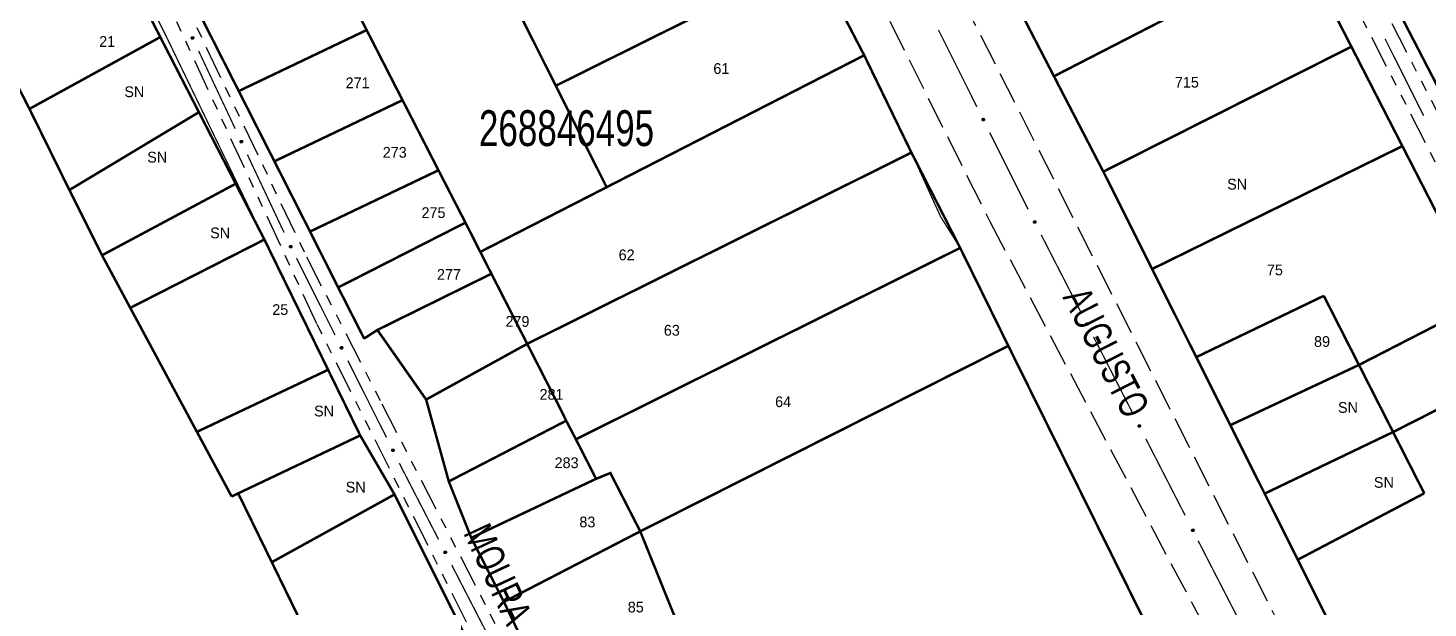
# Model space of a CAD drawing. Extents: x 205807 to 207855, y 4874692 to 4876446.
# Drawn here: x 206945.8 to 207141.3, y 4875780.4 to 4875861.4 of the extents above; entities that cross this region are included whole.
import ezdxf
from ezdxf.enums import TextEntityAlignment as Align

# ---------------------------------------------------------------- set-up
doc = ezdxf.new("R2010")
doc.units = 0
doc.header["$LTSCALE"] = 1.5
doc.header["$MEASUREMENT"] = 0
doc.linetypes.add('TRACO_11', pattern=[8, 3, -1, 3, -1])
doc.linetypes.add('TRACO_25', pattern=[8, 3, -1, 1, -1, 1, -1])
for name, color, linetype in [('CD_MALHA_LOTES', 7, 'CONTINUOUS'), ('CD_TXT_QUADRA', 7, 'CONTINUOUS'), ('RU-QUADRA', 210, 'CONTINUOUS'), ('SV-EIXO-RUA-N-PAV', 6, 'CONTINUOUS'), ('SV-EIXO-RUA-PAV', 20, 'CONTINUOUS'), ('SV-RUA-NAO-PAV', 7, 'CONTINUOUS'), ('SV-RUA-PAVIM', 7, 'CONTINUOUS'), ('SV-TXT-RUA-N-PAV', 7, 'CONTINUOUS'), ('SV-TXT-RUA-PAV', 7, 'CONTINUOUS'), ('Th_NmrPort', 1, 'CONTINUOUS')]:
    doc.layers.add(name, color=color, linetype=linetype)
doc.styles.add('ARIAL', font='ARIAL.SHX')

msp = doc.modelspace()

# ---------------------------------------------------------------- linework, layer by layer
at = {"layer": 'CD_MALHA_LOTES', "linetype": 'Continuous', "const_width": 0.35, "flags": 128}
for points in [[(207019.498454, 4875853.290845), (207006.275061, 4875879.650993)], [(206993.082588, 4875861.066135), (206987.63702, 4875871.689236)], [(207019.498454, 4875853.290845), (207055.506914, 4875871.167227)], [(207055.506914, 4875871.167227), (207062.580418, 4875857.54167)], [(207089.080863, 4875854.613867), (207123.632241, 4875872.363614)], [(207123.632241, 4875872.363614), (207130.623166, 4875858.745166)], [(207145.866776, 4875847.012359), (207134.369848, 4875869.185984)], [(206959.78272, 4875868.79406), (206964.263096, 4875860.085882)], [(207089.080863, 4875854.613867), (207082.484629, 4875867.343668)], [(206975.222673, 4875852.549853), (206970.015204, 4875862.806925)], [(206945.989271, 4875850.063924), (206941.209671, 4875859.395524)], [(206945.989271, 4875850.063924), (206964.263096, 4875860.085882)], [(206964.263096, 4875860.085882), (206969.658821, 4875849.598609)], [(206975.222673, 4875852.549853), (206993.082588, 4875861.066135)], [(206998.098444, 4875851.281307), (206993.082588, 4875861.066135)], [(207062.580418, 4875857.54167), (207026.60203, 4875839.130233)], [(207062.580418, 4875857.54167), (207069.171366, 4875843.963686)], [(207095.978941, 4875841.30155), (207130.623166, 4875858.745166)], [(207130.623166, 4875858.745166), (207137.745668, 4875844.870402)], [(207026.60203, 4875839.130233), (207019.498454, 4875853.290845)], [(207095.978941, 4875841.30155), (207089.080863, 4875854.613867)], [(206980.200807, 4875842.744501), (206975.222673, 4875852.549853)], [(206951.565471, 4875838.740823), (206945.989271, 4875850.063924)], [(206951.565471, 4875838.740823), (206969.658821, 4875849.598609)], [(206969.658821, 4875849.598609), (206974.795765, 4875839.614309)], [(206980.200807, 4875842.744501), (206998.098444, 4875851.281307)], [(206998.098444, 4875851.281307), (207003.1143, 4875841.49648)], [(207015.509578, 4875817.268082), (207069.171366, 4875843.963686)], [(207069.171366, 4875843.963686), (207075.981519, 4875830.655682)], [(207102.792963, 4875827.709938), (207137.745668, 4875844.870402)], [(207137.745668, 4875844.870402), (207148.894173, 4875823.152912)], [(206985.17894, 4875832.939148), (206980.200807, 4875842.744501)], [(206956.127514, 4875829.630171), (206974.795765, 4875839.614309)], [(206974.795765, 4875839.614309), (206978.80464, 4875831.822553)], [(206985.17894, 4875832.939148), (207003.1143, 4875841.49648)], [(207003.1143, 4875841.49648), (207006.883307, 4875834.185551)], [(207102.792963, 4875827.709938), (207095.978941, 4875841.30155)], [(206956.127514, 4875829.630171), (206951.565471, 4875838.740823)], [(207008.956199, 4875830.100225), (207026.60203, 4875839.130233)], [(206989.106452, 4875825.140528), (207006.883307, 4875834.185551)], [(207006.883307, 4875834.185551), (207008.956199, 4875830.100225)], [(206960.07036, 4875822.28903), (206978.80464, 4875831.822553)], [(206978.80464, 4875831.822553), (206987.701605, 4875813.645455)], [(206989.106452, 4875825.140528), (206985.17894, 4875832.939148)], [(207010.511175, 4875827.055433), (207008.956199, 4875830.100225)], [(207022.312442, 4875803.947423), (207075.981519, 4875830.655682)], [(207075.981519, 4875830.655682), (207082.70919, 4875816.980605)], [(206960.07036, 4875822.28903), (206956.127514, 4875829.630171)], [(206994.583716, 4875819.207953), (207010.511175, 4875827.055433)], [(207015.509578, 4875817.268082), (207010.511175, 4875827.055433)], [(207108.957644, 4875815.413136), (207102.792963, 4875827.709938)], [(206992.734319, 4875818.010411), (206989.106452, 4875825.140528)], [(207108.957644, 4875815.413136), (207126.770527, 4875823.97155)], [(207126.770527, 4875823.97155), (207131.68054, 4875814.324045)], [(206969.380147, 4875804.983617), (206960.07036, 4875822.28903)], [(207131.68054, 4875814.324045), (207148.894173, 4875823.152912)], [(206994.583716, 4875819.207953), (206992.734319, 4875818.010411)], [(207001.393449, 4875809.492554), (206994.583716, 4875819.207953)], [(207001.393449, 4875809.492554), (207015.509578, 4875817.268082)], [(207020.080817, 4875808.317159), (207015.509578, 4875817.268082)], [(207031.30142, 4875791.095736), (207082.70919, 4875816.980605)], [(207082.70919, 4875816.980605), (207112.321597, 4875757.20363), (207111.217224, 4875755.475193), (207058.844369, 4875732.98061)], [(207113.717806, 4875805.917954), (207108.957644, 4875815.413136)], [(207113.717806, 4875805.917954), (207131.68054, 4875814.324045)], [(207136.446695, 4875804.959201), (207131.68054, 4875814.324045)], [(206987.701605, 4875813.645455), (206969.380147, 4875804.983617)], [(206987.701605, 4875813.645455), (206992.185843, 4875804.483855)], [(207153.733733, 4875813.725361), (207136.446695, 4875804.959201)], [(207004.558469, 4875798.063423), (207001.393449, 4875809.492554)], [(207020.95292, 4875806.5378), (207020.080817, 4875808.317159)], [(207004.558469, 4875798.063423), (207020.95292, 4875806.5378)], [(207022.312442, 4875803.947423), (207020.95292, 4875806.5378)], [(206969.380147, 4875804.983617), (206974.231829, 4875795.965112)], [(206975.141947, 4875796.397435), (206992.185843, 4875804.483855)], [(206992.185843, 4875804.483855), (206996.976925, 4875796.248304)], [(207118.508803, 4875796.361264), (207113.717806, 4875805.917954)], [(207118.508803, 4875796.361264), (207136.446695, 4875804.959201)], [(207140.799719, 4875796.406105), (207136.446695, 4875804.959201)], [(207025.129952, 4875798.430469), (207022.312442, 4875803.947423)], [(207031.30142, 4875791.095736), (207027.128159, 4875799.235809), (207025.129952, 4875798.430469)], [(207007.699401, 4875790.18533), (207004.558469, 4875798.063423)], [(207007.699401, 4875790.18533), (207025.129952, 4875798.430469)], [(206975.141947, 4875796.397435), (206974.231829, 4875795.965112)], [(206979.838755, 4875786.793196), (206975.141947, 4875796.397435)], [(206979.838755, 4875786.793196), (206996.976925, 4875796.248304)], [(206996.976925, 4875796.248304), (207020.01764, 4875750.172945)], [(207123.131767, 4875787.139754), (207118.508803, 4875796.361264)], [(207123.131767, 4875787.139754), (207140.799719, 4875796.406105)], [(207012.25523, 4875781.251814), (207031.30142, 4875791.095736)], [(207036.798907, 4875777.484164), (207031.30142, 4875791.095736)], [(207012.25523, 4875781.251814), (207007.699401, 4875790.18533)], [(207002.291819, 4875740.682045), (206979.838755, 4875786.793196)], [(207134.48706, 4875764.489144), (207123.131767, 4875787.139754)], [(207018.427343, 4875768.396913), (207012.25523, 4875781.251814)]]:
    msp.add_lwpolyline(points, dxfattribs=at)
at = {"layer": 'RU-QUADRA', "linetype": 'Continuous', "const_width": 0.18, "flags": 128}
for points in [[(207145.866776, 4875847.012359), (207134.369848, 4875869.185984), (207135.178187, 4875869.643176), (207124.210943, 4875891.215641), (207111.988356, 4875913.969361), (207097.765312, 4875941.590085), (207106.409439, 4875946.024631), (207115.320306, 4875950.596017), (207124.224679, 4875955.164072), (207132.862105, 4875959.595181), (207137.47059, 4875961.959391), (207130.998249, 4875972.48665), (207118.809842, 4875966.371838), (207109.295262, 4875961.598461), (207100.352585, 4875957.112002), (207091.987642, 4875952.915387), (207077.888135, 4875980.540984), (207066.596013, 4876002.665983)], [(206904.868935, 4875996.012646), (206913.865052, 4875977.403827), (206918.25078, 4875969.003027), (206923.195362, 4875959.206152), (206928.001435, 4875949.68371), (206932.271104, 4875941.224067), (206937.868872, 4875930.133012), (206943.353252, 4875919.266617), (206949.617156, 4875906.676067), (206953.512031, 4875898.705965), (206956.133893, 4875893.340837), (206960.191365, 4875885.038014), (206961.808511, 4875880.824808), (206965.478631, 4875871.864072), (206970.015204, 4875862.806925), (206985.17894, 4875832.939148), (206992.734319, 4875818.010411), (206994.583716, 4875819.207953), (207001.393449, 4875809.492554), (207004.1882, 4875799.400493), (207004.558469, 4875798.063423), (207007.699401, 4875790.18533), (207012.25523, 4875781.251814), (207018.427343, 4875768.396913)], [(207148.894173, 4875823.152912), (207137.745668, 4875844.870402), (207130.623166, 4875858.745166), (207123.632241, 4875872.363614), (207116.847189, 4875885.581018), (207109.885624, 4875899.142272), (207102.904297, 4875912.742025), (207096.082275, 4875926.031448), (207091.191251, 4875935.559251), (207086.175001, 4875945.330997), (207051.11427, 4875927.884035), (207056.454481, 4875917.578181), (207061.298822, 4875908.229287), (207068.438736, 4875894.450261), (207075.303969, 4875881.201328), (207082.484629, 4875867.343668), (207089.080863, 4875854.613867), (207095.985732, 4875841.288444), (207102.792963, 4875827.709938), (207108.957644, 4875815.413136), (207113.717806, 4875805.917954), (207118.508803, 4875796.361264), (207123.131767, 4875787.139754), (207134.48706, 4875764.489144)], [(206956.133572, 4875878.262485), (206960.615356, 4875869.222453), (206964.965768, 4875860.447408), (206978.80464, 4875831.822553), (206987.701605, 4875813.645455), (206992.185843, 4875804.483855), (206996.976925, 4875796.248304), (207020.01764, 4875750.172945)], [(207112.321597, 4875757.20363), (207082.70919, 4875816.980605), (207075.981519, 4875830.655682), (207073.246097, 4875835.028554), (207069.171366, 4875843.963686), (207062.580418, 4875857.54167), (207055.506914, 4875871.167227)]]:
    msp.add_lwpolyline(points, dxfattribs=at)
at = {"layer": 'SV-EIXO-RUA-N-PAV'}
for points in [[(206968.802175, 4875860.134544), (206968.848426, 4875860.11864), (206968.884924, 4875860.095515), (206968.909814, 4875860.067465), (206968.925345, 4875860.036943), (206968.937717, 4875860.003928), (206968.942847, 4875859.96789), (206968.939681, 4875859.926631), (206968.924054, 4875859.880124), (206968.897907, 4875859.844292), (206968.871712, 4875859.818419), (206968.840819, 4875859.800391), (206968.808545, 4875859.78891), (206968.770935, 4875859.784819), (206968.729154, 4875859.788435), (206968.682769, 4875859.805281), (206968.647142, 4875859.828198), (206968.62378, 4875859.855962), (206968.605853, 4875859.887135), (206968.593626, 4875859.920992), (206968.588794, 4875859.956396), (206968.592512, 4875859.998457), (206968.609745, 4875860.044018), (206968.632196, 4875860.079812), (206968.659624, 4875860.103558), (206968.690712, 4875860.120516), (206968.723675, 4875860.133328), (206968.759686, 4875860.139993), (206968.802175, 4875860.134544)], [(206975.617833, 4875845.658812), (206975.664083, 4875845.642908), (206975.700581, 4875845.619783), (206975.725471, 4875845.591733), (206975.741002, 4875845.561211), (206975.753375, 4875845.528196), (206975.758505, 4875845.492158), (206975.755339, 4875845.450899), (206975.739711, 4875845.404392), (206975.713564, 4875845.36856), (206975.68737, 4875845.342687), (206975.656476, 4875845.324659), (206975.624202, 4875845.313178), (206975.586592, 4875845.309087), (206975.544811, 4875845.312703), (206975.498426, 4875845.329549), (206975.4628, 4875845.352466), (206975.439437, 4875845.38023), (206975.42151, 4875845.411403), (206975.409283, 4875845.44526), (206975.404451, 4875845.480664), (206975.408169, 4875845.522725), (206975.425402, 4875845.568286), (206975.447854, 4875845.60408), (206975.475281, 4875845.627826), (206975.506369, 4875845.644784), (206975.539332, 4875845.657596), (206975.575343, 4875845.664261), (206975.617833, 4875845.658812)], [(206982.512864, 4875831.005853), (206982.559504, 4875830.991129), (206982.596577, 4875830.968937), (206982.62217, 4875830.941528), (206982.638471, 4875830.91141), (206982.651677, 4875830.87872), (206982.65772, 4875830.842824), (206982.655602, 4875830.801497), (206982.64116, 4875830.754608), (206982.615931, 4875830.718124), (206982.590402, 4875830.691595), (206982.559975, 4875830.672789), (206982.528003, 4875830.660492), (206982.490509, 4875830.655448), (206982.44865, 4875830.658003), (206982.401852, 4875830.673667), (206982.365656, 4875830.695672), (206982.341596, 4875830.722834), (206982.322884, 4875830.753542), (206982.309802, 4875830.787078), (206982.304073, 4875830.822348), (206982.306722, 4875830.864489), (206982.322793, 4875830.910474), (206982.344329, 4875830.946826), (206982.371145, 4875830.97126), (206982.401793, 4875830.989002), (206982.43442, 4875831.002646), (206982.47025, 4875831.010223), (206982.512864, 4875831.005853)], [(206989.60532, 4875816.883708), (206989.651959, 4875816.868983), (206989.689032, 4875816.846791), (206989.714626, 4875816.819382), (206989.730926, 4875816.789265), (206989.744133, 4875816.756574), (206989.750176, 4875816.720678), (206989.748058, 4875816.679352), (206989.733615, 4875816.632463), (206989.708386, 4875816.595979), (206989.682857, 4875816.569449), (206989.65243, 4875816.550644), (206989.620459, 4875816.538347), (206989.582964, 4875816.533303), (206989.541105, 4875816.535858), (206989.494307, 4875816.551521), (206989.458111, 4875816.573527), (206989.434052, 4875816.600688), (206989.415339, 4875816.631396), (206989.402257, 4875816.664932), (206989.396528, 4875816.700203), (206989.399177, 4875816.742344), (206989.415249, 4875816.788328), (206989.436784, 4875816.82468), (206989.463601, 4875816.849115), (206989.494248, 4875816.866856), (206989.526875, 4875816.880501), (206989.562706, 4875816.888078), (206989.60532, 4875816.883708)], [(206996.786145, 4875802.585605), (206996.832784, 4875802.57088), (206996.869857, 4875802.548688), (206996.895451, 4875802.521279), (206996.911752, 4875802.491162), (206996.924958, 4875802.458471), (206996.931001, 4875802.422575), (206996.928883, 4875802.381249), (206996.914441, 4875802.33436), (206996.889211, 4875802.297876), (206996.863682, 4875802.271346), (206996.833255, 4875802.252541), (206996.801284, 4875802.240244), (206996.763789, 4875802.2352), (206996.72193, 4875802.237755), (206996.675132, 4875802.253418), (206996.638936, 4875802.275424), (206996.614877, 4875802.302585), (206996.596165, 4875802.333293), (206996.583082, 4875802.366829), (206996.577353, 4875802.4021), (206996.580002, 4875802.444241), (206996.596074, 4875802.490225), (206996.617609, 4875802.526577), (206996.644426, 4875802.551012), (206996.675073, 4875802.568753), (206996.7077, 4875802.582398), (206996.743531, 4875802.589974), (206996.786145, 4875802.585605)], [(207004.085541, 4875788.349158), (207004.132335, 4875788.334931), (207004.169642, 4875788.313135), (207004.195526, 4875788.286), (207004.212147, 4875788.256058), (207004.2257, 4875788.22351), (207004.232125, 4875788.18768), (207004.230447, 4875788.146334), (207004.216505, 4875788.099293), (207004.191665, 4875788.062543), (207004.16642, 4875788.035743), (207004.136195, 4875788.016615), (207004.104356, 4875788.003978), (207004.066917, 4875787.998535), (207004.025033, 4875788.000645), (207003.978072, 4875788.015809), (207003.941643, 4875788.037428), (207003.917296, 4875788.064332), (207003.898258, 4875788.094839), (207003.884819, 4875788.128233), (207003.878715, 4875788.163441), (207003.880915, 4875788.205608), (207003.896496, 4875788.251761), (207003.917644, 4875788.28834), (207003.944199, 4875788.313058), (207003.974656, 4875788.331125), (207004.007135, 4875788.345116), (207004.042883, 4875788.353074), (207004.085541, 4875788.349158)]]:
    msp.add_lwpolyline(points, close=True, dxfattribs=at)
for points in [[(206968.588794, 4875859.956396), (206968.682769, 4875859.805281)], [(206968.592512, 4875859.998457), (206968.729154, 4875859.788435)], [(206968.593626, 4875859.920992), (206968.647142, 4875859.828198)], [(206968.593634, 4875859.935038), (206968.66178, 4875859.822336)], [(206968.595151, 4875859.973458), (206968.702236, 4875859.803679)], [(206968.604148, 4875860.018415), (206968.748284, 4875859.789163)], [(206968.609745, 4875860.044018), (206968.770935, 4875859.784819)], [(206968.620989, 4875860.059525), (206968.786776, 4875859.790696)], [(206968.632196, 4875860.079812), (206968.808545, 4875859.78891)], [(206968.646693, 4875860.088218), (206968.822942, 4875859.797167)], [(206968.659624, 4875860.103558), (206968.840819, 4875859.800391)], [(206968.675884, 4875860.109503), (206968.853152, 4875859.809883)], [(206968.690712, 4875860.120516), (206968.871712, 4875859.818419)], [(206968.709798, 4875860.123962), (206968.884304, 4875859.836616)], [(206968.723675, 4875860.133328), (206968.897907, 4875859.844292)], [(206968.743567, 4875860.132321), (206968.909426, 4875859.866543)], [(206968.759686, 4875860.139993), (206968.924054, 4875859.880124)], [(206968.779662, 4875860.135742), (206968.928664, 4875859.905765)], [(206968.802175, 4875860.134544), (206968.939681, 4875859.926631)], [(206968.827016, 4875860.124857), (206968.937733, 4875859.953772)], [(206968.848426, 4875860.11864), (206968.942847, 4875859.96789)], [(206968.869289, 4875860.105547), (206968.935619, 4875859.993498)], [(206968.884924, 4875860.095515), (206968.937717, 4875860.003928)], [(206975.46235, 4875845.612486), (206975.6386, 4875845.321435)], [(206975.475281, 4875845.627826), (206975.656476, 4875845.324659)], [(206975.491541, 4875845.633771), (206975.66881, 4875845.334151)], [(206975.506369, 4875845.644784), (206975.68737, 4875845.342687)], [(206975.525455, 4875845.64823), (206975.699961, 4875845.360883)], [(206975.539332, 4875845.657596), (206975.713564, 4875845.36856)], [(206975.559225, 4875845.656589), (206975.725083, 4875845.390811)], [(206975.575343, 4875845.664261), (206975.739711, 4875845.404392)], [(206975.595319, 4875845.66001), (206975.744322, 4875845.430033)], [(206975.617833, 4875845.658812), (206975.755339, 4875845.450899)], [(206975.642674, 4875845.649125), (206975.75339, 4875845.47804)], [(206975.664083, 4875845.642908), (206975.758505, 4875845.492158)], [(206975.684946, 4875845.629815), (206975.751276, 4875845.517766)], [(206975.700581, 4875845.619783), (206975.753375, 4875845.528196)], [(206975.404451, 4875845.480664), (206975.498426, 4875845.329549)], [(206975.408169, 4875845.522725), (206975.544811, 4875845.312703)], [(206975.409283, 4875845.44526), (206975.4628, 4875845.352466)], [(206975.409291, 4875845.459306), (206975.477437, 4875845.346604)], [(206975.410808, 4875845.497726), (206975.517894, 4875845.327947)], [(206975.419805, 4875845.542683), (206975.563941, 4875845.313431)], [(206975.425402, 4875845.568286), (206975.586592, 4875845.309087)], [(206975.436646, 4875845.583793), (206975.602433, 4875845.314964)], [(206975.447854, 4875845.60408), (206975.624202, 4875845.313178)], [(206982.304073, 4875830.822348), (206982.401852, 4875830.673667)], [(206982.306722, 4875830.864489), (206982.44865, 4875830.658003)], [(206982.309453, 4875830.80112), (206982.380437, 4875830.690183)], [(206982.309802, 4875830.787078), (206982.365656, 4875830.695672)], [(206982.309995, 4875830.839566), (206982.421354, 4875830.672559)], [(206982.317848, 4875830.884737), (206982.467756, 4875830.659217)], [(206982.322793, 4875830.910474), (206982.490509, 4875830.655448)], [(206982.33364, 4875830.926261), (206982.506196, 4875830.661726)], [(206982.344329, 4875830.946826), (206982.528003, 4875830.660492)], [(206982.358608, 4875830.955596), (206982.542187, 4875830.669113)], [(206982.371145, 4875830.97126), (206982.559975, 4875830.672789)], [(206982.387249, 4875830.977616), (206982.572064, 4875830.682591)], [(206982.401793, 4875830.989002), (206982.590402, 4875830.691595)], [(206982.420785, 4875830.992931), (206982.602527, 4875830.710105)], [(206982.43442, 4875831.002646), (206982.615931, 4875830.718124)], [(206982.454332, 4875831.002144), (206982.626882, 4875830.74066)], [(206982.47025, 4875831.010223), (206982.64116, 4875830.754608)], [(206982.490328, 4875831.00648), (206982.645119, 4875830.780358)], [(206982.512864, 4875831.005853), (206982.655602, 4875830.801497)], [(206982.537943, 4875830.996801), (206982.652966, 4875830.82858)], [(206982.559504, 4875830.991129), (206982.65772, 4875830.842824)], [(206982.580692, 4875830.97857), (206982.649844, 4875830.86824)], [(206982.596577, 4875830.968937), (206982.651677, 4875830.87872)], [(206989.396528, 4875816.700203), (206989.494307, 4875816.551521)], [(206989.399177, 4875816.742344), (206989.541105, 4875816.535858)], [(206989.401908, 4875816.678974), (206989.472892, 4875816.568038)], [(206989.402257, 4875816.664932), (206989.458111, 4875816.573527)], [(206989.40245, 4875816.71742), (206989.513809, 4875816.550414)], [(206989.410303, 4875816.762591), (206989.560211, 4875816.537071)], [(206989.415249, 4875816.788328), (206989.582964, 4875816.533303)], [(206989.426095, 4875816.804115), (206989.598651, 4875816.53958)], [(206989.436784, 4875816.82468), (206989.620459, 4875816.538347)], [(206989.451063, 4875816.833451), (206989.634642, 4875816.546967)], [(206989.463601, 4875816.849115), (206989.65243, 4875816.550644)], [(206989.479705, 4875816.85547), (206989.664519, 4875816.560445)], [(206989.494248, 4875816.866856), (206989.682857, 4875816.569449)], [(206989.51324, 4875816.870786), (206989.694982, 4875816.58796)], [(206989.526875, 4875816.880501), (206989.708386, 4875816.595979)], [(206989.546787, 4875816.879999), (206989.719337, 4875816.618515)], [(206989.562706, 4875816.888078), (206989.733615, 4875816.632463)], [(206989.582783, 4875816.884334), (206989.737574, 4875816.658212)], [(206989.60532, 4875816.883708), (206989.748058, 4875816.679352)], [(206989.630398, 4875816.874655), (206989.745421, 4875816.706435)], [(206989.651959, 4875816.868983), (206989.750176, 4875816.720678)], [(206989.673147, 4875816.856424), (206989.7423, 4875816.746095)], [(206989.689032, 4875816.846791), (206989.744133, 4875816.756574)], [(206996.743531, 4875802.589974), (206996.914441, 4875802.33436)], [(206996.577353, 4875802.4021), (206996.675132, 4875802.253418)], [(206996.580002, 4875802.444241), (206996.72193, 4875802.237755)], [(206996.582733, 4875802.380871), (206996.653718, 4875802.269935)], [(206996.583082, 4875802.366829), (206996.638936, 4875802.275424)], [(206996.583275, 4875802.419317), (206996.694634, 4875802.252311)], [(206996.591128, 4875802.464488), (206996.741036, 4875802.238968)], [(206996.596074, 4875802.490225), (206996.763789, 4875802.2352)], [(206996.60692, 4875802.506012), (206996.779476, 4875802.241477)], [(206996.617609, 4875802.526577), (206996.801284, 4875802.240244)], [(206996.631888, 4875802.535348), (206996.815467, 4875802.248864)], [(206996.644426, 4875802.551012), (206996.833255, 4875802.252541)], [(206996.66053, 4875802.557367), (206996.845344, 4875802.262342)], [(206996.675073, 4875802.568753), (206996.863682, 4875802.271346)], [(206996.694065, 4875802.572683), (206996.875807, 4875802.289857)], [(206996.7077, 4875802.582398), (206996.889211, 4875802.297876)], [(206996.727612, 4875802.581896), (206996.900162, 4875802.320412)], [(206996.763608, 4875802.586231), (206996.918399, 4875802.360109)], [(206996.786145, 4875802.585605), (206996.928883, 4875802.381249)], [(206996.811223, 4875802.576552), (206996.926246, 4875802.408332)], [(206996.832784, 4875802.57088), (206996.931001, 4875802.422575)], [(206996.853972, 4875802.558321), (206996.923125, 4875802.447991)], [(206996.869857, 4875802.548688), (206996.924958, 4875802.458471)], [(207003.878715, 4875788.163441), (207003.978072, 4875788.015809)], [(207003.880915, 4875788.205608), (207004.025033, 4875788.000645)], [(207003.884321, 4875788.142271), (207003.956482, 4875788.032097)], [(207003.884454, 4875788.18072), (207003.997584, 4875788.014909)], [(207003.884819, 4875788.128233), (207003.941643, 4875788.037428)], [(207003.891825, 4875788.225973), (207004.044125, 4875788.002061)], [(207003.896496, 4875788.251761), (207004.066917, 4875787.998535)], [(207003.907175, 4875788.267662), (207004.082537, 4875788.004979)], [(207003.917644, 4875788.28834), (207004.104356, 4875788.003978)], [(207003.931828, 4875788.297262), (207004.118447, 4875788.012749)], [(207003.944199, 4875788.313058), (207004.136195, 4875788.016615)], [(207003.960234, 4875788.319585), (207004.148179, 4875788.026544)], [(207003.974656, 4875788.331125), (207004.16642, 4875788.035743)], [(207003.993605, 4875788.335257), (207004.178347, 4875788.054382)], [(207004.007135, 4875788.345116), (207004.191665, 4875788.062543)], [(207004.027051, 4875788.344826), (207004.202376, 4875788.085194)], [(207004.042883, 4875788.353074), (207004.216505, 4875788.099293)], [(207004.062999, 4875788.349545), (207004.220189, 4875788.125084)], [(207004.085541, 4875788.349158), (207004.230447, 4875788.146334)], [(207004.110715, 4875788.340373), (207004.227522, 4875788.173387)], [(207004.132335, 4875788.334931), (207004.232125, 4875788.18768)], [(207004.153656, 4875788.322598), (207004.223979, 4875788.213011)], [(207004.169642, 4875788.313135), (207004.2257, 4875788.22351)]]:
    msp.add_lwpolyline(points, dxfattribs=at)
at = {"layer": 'SV-EIXO-RUA-N-PAV', "const_width": 0.18}
for points in [[(207135.327212, 4875859.845979), (207140.712498, 4875849.122235)], [(206969.615744, 4875858.148193), (206974.727487, 4875847.291394)], [(206976.431401, 4875843.672461), (206981.543144, 4875832.815662)], [(206983.28821, 4875829.216746), (206988.673829, 4875818.493169)], [(206990.469035, 4875814.918643), (206995.854654, 4875804.195066)], [(206997.64986, 4875800.62054), (206998.098662, 4875799.726909)], [(206998.098662, 4875799.726909), (206998.234522, 4875799.45639)], [(206998.234522, 4875799.45639), (207003.13697, 4875789.948612)], [(207004.970127, 4875786.3934), (207010.469597, 4875775.727762)]]:
    msp.add_lwpolyline(points, dxfattribs=at)
at = {"layer": 'SV-EIXO-RUA-PAV', "const_width": 0.18}
for points in [[(207072.948333, 4875861.087167), (207078.314896, 4875850.35404)], [(207080.10375, 4875846.776332), (207085.0231, 4875836.937632)], [(207085.0231, 4875836.937632), (207085.374857, 4875836.234118)], [(207085.374857, 4875836.234118), (207085.47233, 4875836.044227)], [(207087.29897, 4875832.485662), (207092.77889, 4875821.809966)], [(207094.60553, 4875818.251401), (207100.08545, 4875807.575705)], [(207101.912089, 4875804.01714), (207107.392009, 4875793.341444)], [(207109.220005, 4875789.783576), (207114.709928, 4875779.113021)]]:
    msp.add_lwpolyline(points, dxfattribs=at)
at = {"layer": 'SV-EIXO-RUA-PAV'}
for points in [[(207079.243526, 4875848.742927), (207079.290139, 4875848.72812), (207079.327173, 4875848.705862), (207079.352718, 4875848.678408), (207079.368965, 4875848.648261), (207079.382113, 4875848.615547), (207079.388093, 4875848.579641), (207079.385901, 4875848.538318), (207079.371376, 4875848.491455), (207079.346081, 4875848.455016), (207079.320505, 4875848.428532), (207079.290046, 4875848.40978), (207079.258052, 4875848.39754), (207079.220549, 4875848.392562), (207079.178694, 4875848.395192), (207079.131924, 4875848.410938), (207079.095767, 4875848.433008), (207079.071756, 4875848.460212), (207079.053098, 4875848.490954), (207079.040076, 4875848.524513), (207079.034409, 4875848.559793), (207079.037133, 4875848.60193), (207079.053286, 4875848.647885), (207079.074887, 4875848.684199), (207079.101746, 4875848.708586), (207079.132425, 4875848.726273), (207079.165076, 4875848.739859), (207079.20092, 4875848.747373), (207079.243526, 4875848.742927)], [(207086.417969, 4875834.443038), (207086.464736, 4875834.428725), (207086.502004, 4875834.406861), (207086.527838, 4875834.379678), (207086.544403, 4875834.349705), (207086.557897, 4875834.317133), (207086.564256, 4875834.281291), (207086.562503, 4875834.239948), (207086.548474, 4875834.192933), (207086.523567, 4875834.156228), (207086.498273, 4875834.129475), (207086.468013, 4875834.110402), (207086.436151, 4875834.097823), (207086.398703, 4875834.092449), (207086.356822, 4875834.094635), (207086.309889, 4875834.109886), (207086.2735, 4875834.131571), (207086.249202, 4875834.15852), (207086.23022, 4875834.189062), (207086.216842, 4875834.222481), (207086.210803, 4875834.2577), (207086.21308, 4875834.299863), (207086.228746, 4875834.345987), (207086.249961, 4875834.382527), (207086.27656, 4875834.407197), (207086.30705, 4875834.425208), (207086.339556, 4875834.439139), (207086.375318, 4875834.447032), (207086.417969, 4875834.443038)], [(207093.724529, 4875820.208777), (207093.771296, 4875820.194464), (207093.808563, 4875820.1726), (207093.834398, 4875820.145417), (207093.850963, 4875820.115444), (207093.864457, 4875820.082872), (207093.870816, 4875820.04703), (207093.869062, 4875820.005687), (207093.855034, 4875819.958672), (207093.830127, 4875819.921967), (207093.804833, 4875819.895214), (207093.774573, 4875819.876141), (207093.742711, 4875819.863562), (207093.705262, 4875819.858188), (207093.663382, 4875819.860374), (207093.616448, 4875819.875625), (207093.58006, 4875819.89731), (207093.555762, 4875819.924259), (207093.53678, 4875819.954801), (207093.523402, 4875819.98822), (207093.517363, 4875820.023439), (207093.51964, 4875820.065602), (207093.535306, 4875820.111726), (207093.55652, 4875820.148266), (207093.58312, 4875820.172936), (207093.61361, 4875820.190947), (207093.646115, 4875820.204878), (207093.681878, 4875820.212771), (207093.724529, 4875820.208777)], [(207101.031089, 4875805.974516), (207101.077856, 4875805.960203), (207101.115123, 4875805.938339), (207101.140957, 4875805.911156), (207101.157523, 4875805.881183), (207101.171017, 4875805.848611), (207101.177376, 4875805.812769), (207101.175622, 4875805.771426), (207101.161594, 4875805.724411), (207101.136687, 4875805.687706), (207101.111392, 4875805.660953), (207101.081133, 4875805.64188), (207101.049271, 4875805.629302), (207101.011822, 4875805.623927), (207100.969942, 4875805.626113), (207100.923008, 4875805.641364), (207100.886619, 4875805.66305), (207100.862322, 4875805.689998), (207100.843339, 4875805.72054), (207100.829962, 4875805.753959), (207100.823922, 4875805.789178), (207100.8262, 4875805.831341), (207100.841865, 4875805.877465), (207100.86308, 4875805.914005), (207100.88968, 4875805.938675), (207100.92017, 4875805.956686), (207100.952675, 4875805.970617), (207100.988438, 4875805.97851), (207101.031089, 4875805.974516)], [(207108.50796, 4875791.408167), (207108.554741, 4875791.393898), (207108.592029, 4875791.372069), (207108.617888, 4875791.344911), (207108.634482, 4875791.314953), (207108.648006, 4875791.282393), (207108.654399, 4875791.246558), (207108.652684, 4875791.205213), (207108.6387, 4875791.158185), (207108.613827, 4875791.121457), (207108.588558, 4875791.09468), (207108.558316, 4875791.075578), (207108.526466, 4875791.06297), (207108.489022, 4875791.057561), (207108.44714, 4875791.059708), (207108.400192, 4875791.074914), (207108.363783, 4875791.096566), (207108.33946, 4875791.123491), (207108.320449, 4875791.154015), (207108.30704, 4875791.187422), (207108.300968, 4875791.222635), (207108.303206, 4875791.2648), (207108.318828, 4875791.310939), (207108.340009, 4875791.347499), (207108.366585, 4875791.372194), (207108.397058, 4875791.390233), (207108.429551, 4875791.404195), (207108.465306, 4875791.412121), (207108.50796, 4875791.408167)]]:
    msp.add_lwpolyline(points, close=True, dxfattribs=at)
for points in [[(207079.034409, 4875848.559793), (207079.131924, 4875848.410938)], [(207079.037133, 4875848.60193), (207079.178694, 4875848.395192)], [(207079.039752, 4875848.538555), (207079.110539, 4875848.427493)], [(207079.040076, 4875848.524513), (207079.095767, 4875848.433008)], [(207079.040362, 4875848.577), (207079.151424, 4875848.409796)], [(207079.048295, 4875848.622157), (207079.197802, 4875848.396371)], [(207079.053286, 4875848.647885), (207079.220549, 4875848.392562)], [(207079.064161, 4875848.663653), (207079.236247, 4875848.398812)], [(207079.074887, 4875848.684199), (207079.258052, 4875848.39754)], [(207079.089181, 4875848.692944), (207079.272251, 4875848.406135)], [(207079.101746, 4875848.708586), (207079.290046, 4875848.40978)], [(207079.117862, 4875848.714913), (207079.302152, 4875848.41956)], [(207079.132425, 4875848.726273), (207079.320505, 4875848.428532)], [(207079.151424, 4875848.730169), (207079.332664, 4875848.44702)], [(207079.165076, 4875848.739859), (207079.346081, 4875848.455016)], [(207079.184987, 4875848.739322), (207079.357073, 4875848.477532)], [(207079.20092, 4875848.747373), (207079.371376, 4875848.491455)], [(207079.220991, 4875848.743594), (207079.37538, 4875848.517197)], [(207079.243526, 4875848.742927), (207079.385901, 4875848.538318)], [(207079.268589, 4875848.73383), (207079.383313, 4875848.565406)], [(207079.290139, 4875848.72812), (207079.388093, 4875848.579641)], [(207079.311305, 4875848.715523), (207079.380262, 4875848.605071)], [(207079.327173, 4875848.705862), (207079.382113, 4875848.615547)], [(207086.210803, 4875834.2577), (207086.309889, 4875834.109886)], [(207086.21308, 4875834.299863), (207086.356822, 4875834.094635)], [(207086.21637, 4875834.236519), (207086.288329, 4875834.126213)], [(207086.216573, 4875834.274968), (207086.3294, 4875834.10895)], [(207086.216842, 4875834.222481), (207086.2735, 4875834.131571)], [(207086.224027, 4875834.320207), (207086.375917, 4875834.096017)], [(207086.228746, 4875834.345987), (207086.398703, 4875834.092449)], [(207086.239453, 4875834.361869), (207086.414334, 4875834.098865)], [(207086.249961, 4875834.382527), (207086.436151, 4875834.097823)], [(207086.264161, 4875834.391423), (207086.450258, 4875834.106568)], [(207086.27656, 4875834.407197), (207086.468013, 4875834.110402)], [(207086.292608, 4875834.413694), (207086.480015, 4875834.120309)], [(207086.30705, 4875834.425208), (207086.498273, 4875834.129475)], [(207086.326007, 4875834.429304), (207086.510235, 4875834.148091)], [(207086.339556, 4875834.439139), (207086.523567, 4875834.156228)], [(207086.359471, 4875834.438813), (207086.534319, 4875834.17886)], [(207086.375318, 4875834.447032), (207086.548474, 4875834.192933)], [(207086.395428, 4875834.443465), (207086.552205, 4875834.218717)], [(207086.417969, 4875834.443038), (207086.562503, 4875834.239948)], [(207086.443127, 4875834.434206), (207086.559627, 4875834.267006)], [(207086.464736, 4875834.428725), (207086.564256, 4875834.281291)], [(207086.486034, 4875834.416353), (207086.556156, 4875834.306637)], [(207086.502004, 4875834.406861), (207086.557897, 4875834.317133)], [(207093.61361, 4875820.190947), (207093.804833, 4875819.895214)], [(207093.632567, 4875820.195044), (207093.816794, 4875819.913831)], [(207093.646115, 4875820.204878), (207093.830127, 4875819.921967)], [(207093.666031, 4875820.204552), (207093.840879, 4875819.944599)], [(207093.681878, 4875820.212771), (207093.855034, 4875819.958672)], [(207093.701987, 4875820.209205), (207093.858765, 4875819.984456)], [(207093.724529, 4875820.208777), (207093.869062, 4875820.005687)], [(207093.749686, 4875820.199945), (207093.866187, 4875820.032745)], [(207093.771296, 4875820.194464), (207093.870816, 4875820.04703)], [(207093.517363, 4875820.023439), (207093.616448, 4875819.875625)], [(207093.51964, 4875820.065602), (207093.663382, 4875819.860374)], [(207093.52293, 4875820.002259), (207093.594889, 4875819.891952)], [(207093.523133, 4875820.040708), (207093.63596, 4875819.874689)], [(207093.523402, 4875819.98822), (207093.58006, 4875819.89731)], [(207093.530587, 4875820.085946), (207093.682477, 4875819.861756)], [(207093.535306, 4875820.111726), (207093.705262, 4875819.858188)], [(207093.546013, 4875820.127608), (207093.720893, 4875819.864604)], [(207093.55652, 4875820.148266), (207093.742711, 4875819.863562)], [(207093.570721, 4875820.157162), (207093.756818, 4875819.872307)], [(207093.58312, 4875820.172936), (207093.774573, 4875819.876141)], [(207093.599168, 4875820.179433), (207093.786575, 4875819.886048)], [(207093.792594, 4875820.182092), (207093.862716, 4875820.072376)], [(207093.808563, 4875820.1726), (207093.864457, 4875820.082872)], [(207100.823922, 4875805.789178), (207100.923008, 4875805.641364)], [(207100.8262, 4875805.831341), (207100.969942, 4875805.626113)], [(207100.829489, 4875805.767998), (207100.901449, 4875805.657691)], [(207100.829693, 4875805.806447), (207100.942519, 4875805.640428)], [(207100.829962, 4875805.753959), (207100.886619, 4875805.66305)], [(207100.837147, 4875805.851685), (207100.989037, 4875805.627495)], [(207100.841865, 4875805.877465), (207101.011822, 4875805.623927)], [(207100.852573, 4875805.893347), (207101.027453, 4875805.630343)], [(207100.86308, 4875805.914005), (207101.049271, 4875805.629302)], [(207100.877281, 4875805.922901), (207101.063377, 4875805.638047)], [(207100.88968, 4875805.938675), (207101.081133, 4875805.64188)], [(207100.905727, 4875805.945172), (207101.093135, 4875805.651788)], [(207100.92017, 4875805.956686), (207101.111392, 4875805.660953)], [(207100.939127, 4875805.960783), (207101.123354, 4875805.67957)], [(207100.952675, 4875805.970617), (207101.136687, 4875805.687706)], [(207100.972591, 4875805.970291), (207101.147439, 4875805.710338)], [(207100.988438, 4875805.97851), (207101.161594, 4875805.724411)], [(207101.008547, 4875805.974944), (207101.165325, 4875805.750195)], [(207101.031089, 4875805.974516), (207101.175622, 4875805.771426)], [(207101.056246, 4875805.965684), (207101.172747, 4875805.798484)], [(207101.077856, 4875805.960203), (207101.177376, 4875805.812769)], [(207101.099154, 4875805.947831), (207101.169276, 4875805.838115)], [(207101.115123, 4875805.938339), (207101.171017, 4875805.848611)], [(207108.300968, 4875791.222635), (207108.400192, 4875791.074914)], [(207108.303206, 4875791.2648), (207108.44714, 4875791.059708)], [(207108.306555, 4875791.20146), (207108.378617, 4875791.091221)], [(207108.306722, 4875791.239909), (207108.419704, 4875791.073997)], [(207108.30704, 4875791.187422), (207108.363783, 4875791.096566)], [(207108.314134, 4875791.285155), (207108.466234, 4875791.061107)], [(207108.318828, 4875791.310939), (207108.489022, 4875791.057561)], [(207108.329521, 4875791.326831), (207108.504648, 4875791.063991)], [(207108.340009, 4875791.347499), (207108.526466, 4875791.06297)], [(207108.354201, 4875791.356409), (207108.540564, 4875791.071728)], [(207108.366585, 4875791.372194), (207108.558316, 4875791.075578)], [(207108.382627, 4875791.378706), (207108.570309, 4875791.085497)], [(207108.397058, 4875791.390233), (207108.588558, 4875791.09468)], [(207108.416011, 4875791.394348), (207108.600502, 4875791.113308)], [(207108.429551, 4875791.404195), (207108.613827, 4875791.121457)], [(207108.449466, 4875791.403887), (207108.624558, 4875791.144099)], [(207108.465306, 4875791.412121), (207108.6387, 4875791.158185)], [(207108.485419, 4875791.408574), (207108.642407, 4875791.183972)], [(207108.50796, 4875791.408167), (207108.652684, 4875791.205213)], [(207108.533126, 4875791.399359), (207108.649784, 4875791.232269)], [(207108.554741, 4875791.393898), (207108.654399, 4875791.246558)], [(207108.576051, 4875791.381546), (207108.646275, 4875791.271896)], [(207108.592029, 4875791.372069), (207108.648006, 4875791.282393)]]:
    msp.add_lwpolyline(points, dxfattribs=at)
at = {"layer": 'SV-RUA-NAO-PAV', "linetype": 'TRACO_25'}
for points in [[(207149.307641, 4875836.56777, 5.871062), (207120.631114, 4875892.604473, 6.412), (207096.862815, 4875939.045487, 6.338236), (207095.35334, 4875942.04424, 6.534941), (207134.04551, 4875962.284942, 6.534941), (207130.24339, 4875969.66553, 6.534941), (207091.663046, 4875949.536655, 6.534941), (207090.186175, 4875952.56075, 6.534941), (207059.385668, 4876012.151269, 6.28906), (207033.328212, 4876064.615947, 6.28906), (207027.81942, 4876075.196324, 6.28906), (207022.747835, 4876086.039024, 6.28906), (207020.474365, 4876090.585963, 6.28906), (206999.663376, 4876080.617674, 6.28906), (206983.749091, 4876072.922855, 6.28906), (206978.502623, 4876070.649385, 6.28906), (206976.404036, 4876070.474503, 6.28906), (206973.60592, 4876071.348914, 6.28906), (206971.507332, 4876073.447501, 6.28906), (206969.316836, 4876075.499799, 6.28906)], [(207175.799555, 4875778.455765, 5.354711), (207175.574035, 4875779.808882, 5.354711), (207174.671958, 4875781.763383, 5.354711), (207171.624948, 4875786.172958, 5.649768), (207151.895755, 4875823.93756, 5.674356), (207112.745796, 4875900.634528, 5.871062), (207087.88885, 4875946.585424, 6.485765), (207086.301773, 4875946.957298, 6.485765), (207085.072552, 4875946.539547, 6.485765), (207047.798581, 4875927.231655, 6.264472), (207046.970004, 4875926.344867, 6.166119), (207046.200833, 4875924.806526, 6.141531)], [(206956.133813, 4875889.575925, 4.912125), (206960.45043, 4875880.417383, 4.912125), (206970.738939, 4875858.517046, 4.912125), (206984.702338, 4875829.39184, 5.600592), (206995.202729, 4875808.904659, 5.649768), (207017.918326, 4875764.803972, 5.403887), (207024.32812, 4875750.619212, 6.387412), (207031.868447, 4875736.729136, 6.387412), (207040.731639, 4875721.780768, 5.403887), (207044.0388, 4875720.457903, 5.280947), (207045.928079, 4875720.56778, 5.280947)], [(207038.570098, 4875717.35551, 5.428475), (207037.953624, 4875719.928757, 5.428475), (207025.386412, 4875742.020593, 5.674356), (207012.42234, 4875767.684163, 5.698945), (206986.13312, 4875820.055019, 5.600592), (206958.549117, 4875879.466727, 5.600592), (206956.133704, 4875884.434862, 4.985889)]]:
    msp.add_polyline3d(points, dxfattribs=at)
at = {"layer": 'SV-RUA-PAVIM', "linetype": 'TRACO_11'}
for points in [[(207046.200833, 4875924.806526, 5.551416), (207067.971005, 4875881.751489, 6.264472), (207125.839178, 4875767.623406, 5.059654), (207129.631155, 4875760.934934, 4.985889), (207131.420106, 4875759.746899, 4.985889), (207134.305728, 4875760.237848, 4.985889)], [(207035.352281, 4875922.490129, 6.338236), (207058.108669, 4875878.388579, 6.338236), (207080.133585, 4875834.324256, 5.059654), (207119.672213, 4875759.713952, 5.059654), (207120.129562, 4875757.288381, 5.010478), (207120.264681, 4875755.393715, 5.010478), (207119.496017, 4875754.195791, 4.961301), (207045.928079, 4875720.56778, 5.453063)]]:
    msp.add_polyline3d(points, dxfattribs=at)

# ---------------------------------------------------------------- texts
at = {"layer": 'CD_TXT_QUADRA', "style": 'ARIAL', "width": 0.7}
msp.add_text('268846495', height=5, dxfattribs=at).set_placement((207008.764207, 4875844.875393))
at = {"layer": 'SV-TXT-RUA-N-PAV', "style": 'ARIAL', "width": 0.7}
msp.add_text('MOURA', height=4, rotation=295, dxfattribs=at).set_placement((207006.540841, 4875790.875468))
at = {"layer": 'SV-TXT-RUA-PAV', "style": 'ARIAL', "width": 0.7}
msp.add_text('AUGUSTO', height=4, rotation=297, dxfattribs=at).set_placement((207090.239829, 4875823.783044))
at = {"layer": 'Th_NmrPort', "color": 1}
for s, p in [('21', (206955.72975, 4875859.474397)), ('61', (207041.512458, 4875855.695786)), ('271', (206990.150155, 4875853.698032)), ('715', (207105.973272, 4875853.785374)), ('SN', (206959.244052, 4875852.455402)), ('SN', (206962.438731, 4875843.327748)), ('273', (206995.337113, 4875844.000675)), ('SN', (207113.274804, 4875839.554743)), ('275', (207000.749591, 4875835.581265)), ('SN', (206971.22806, 4875832.755324)), ('62', (207028.281955, 4875829.685821)), ('75', (207118.827093, 4875827.584178)), ('277', (207002.908919, 4875826.964748)), ('25', (206979.90036, 4875822.047689)), ('279', (207012.476627, 4875820.396256)), ('63', (207034.596513, 4875819.161558)), ('89', (207125.406104, 4875817.592907)), ('281', (207017.233244, 4875810.219446)), ('SN', (206985.740888, 4875807.888833)), ('64', (207050.138381, 4875809.188604)), ('SN', (207128.75267, 4875808.389852)), ('283', (207019.338096, 4875800.672436)), ('SN', (207133.772518, 4875797.931835)), ('SN', (206990.165531, 4875797.26969)), ('83', (207022.796069, 4875792.403372)), ('85', (207029.561666, 4875780.525989))]:
    msp.add_text(s, height=1.5, dxfattribs=at).set_placement(p, align=Align.MIDDLE_LEFT)

doc.saveas('drawing.dxf')
